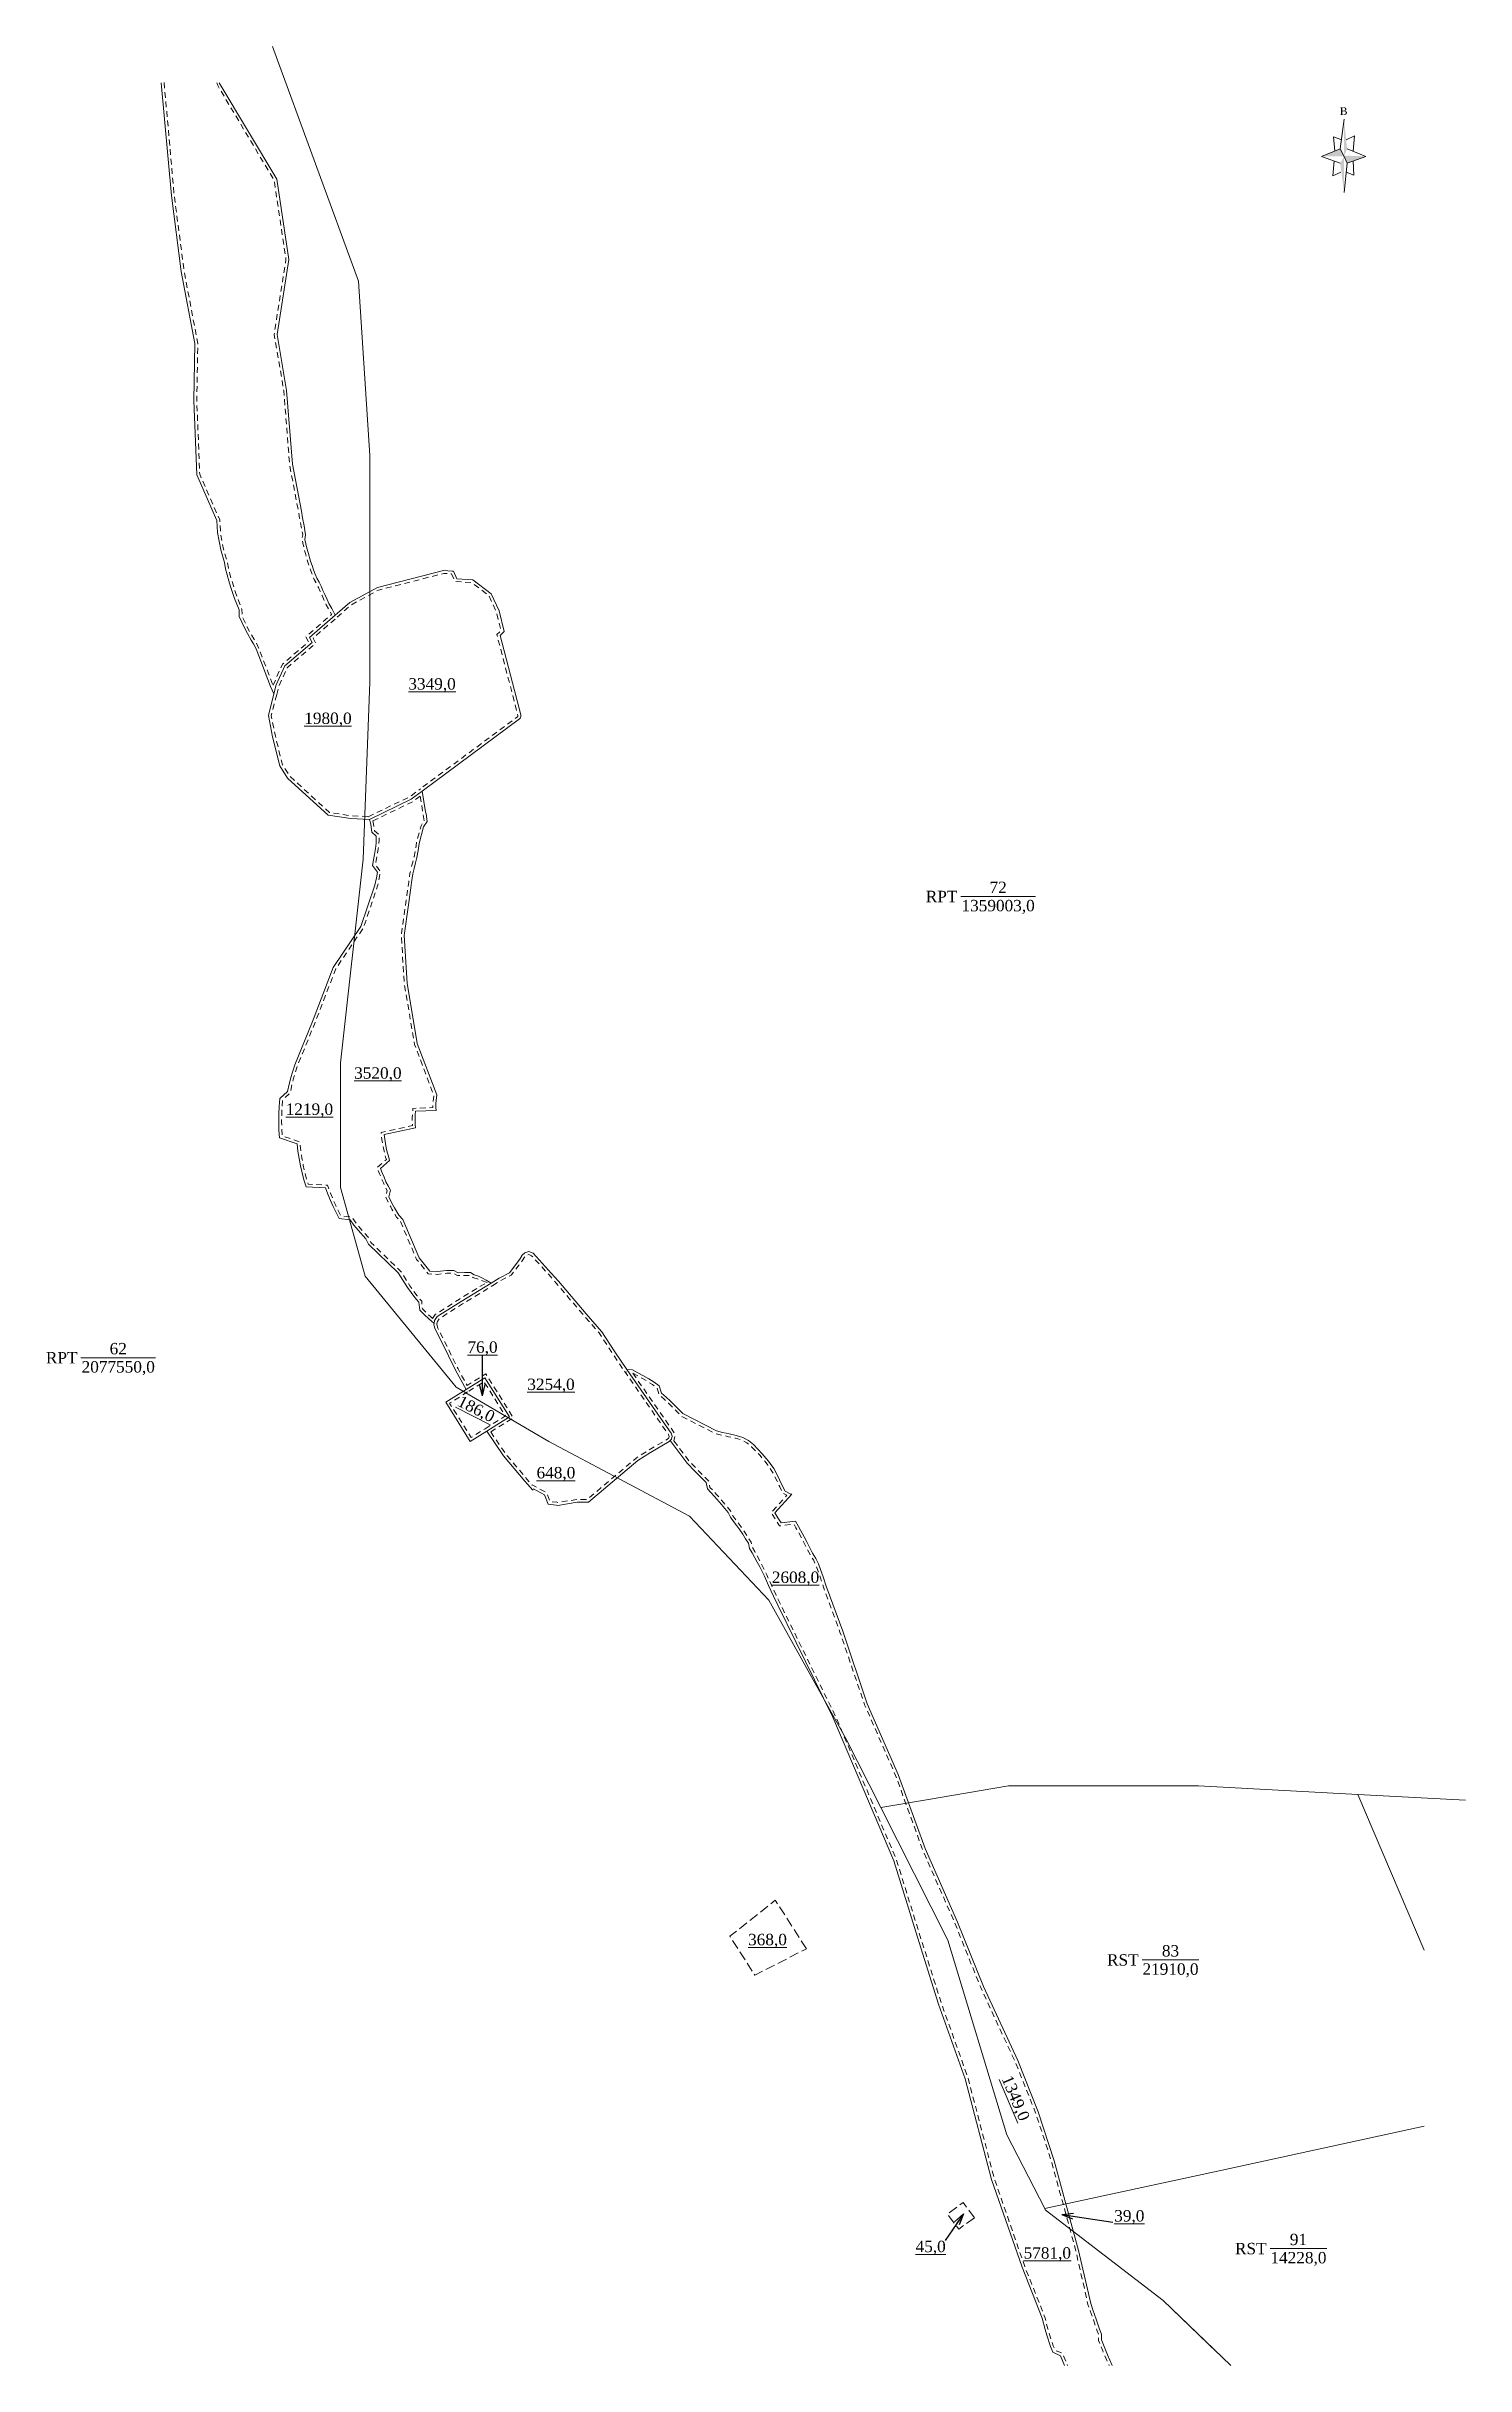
# Model space of a CAD drawing. Header units: metres. Extents: x 545413 to 545910, y 1843129 to 1843943.
import ezdxf
from ezdxf.enums import TextEntityAlignment as Align

# ---------------------------------------------------------------- set-up
doc = ezdxf.new("R2010")
doc.units = ezdxf.units.M
doc.header["$MEASUREMENT"] = 0
doc.linetypes.add('DGN Style 2', pattern=[3.355162, 2.013097, -1.342065])
doc.linetypes.add('DGN Style 3', pattern=[4.697227, 3.355162, -1.342065])
for name, color, linetype, lineweight in [('Level 10', 7, 'Continuous', 0), ('Level 13', 7, 'Continuous', 0), ('Level 2', 7, 'Continuous', 0), ('Level 22', 7, 'Continuous', 0), ('Level 30', 7, 'Continuous', 0), ('Level 4', 7, 'Continuous', 0), ('Level 5', 7, 'Continuous', 0), ('Level 6', 7, 'Continuous', 0)]:
    doc.layers.add(name, color=color, linetype=linetype, lineweight=lineweight)
doc.styles.add('Style-STANDARD', font='STANDARD.shx')
doc.styles.add('Style-Times New Roman', font='times.ttf')
doc.styles.add('Style-Vntime', font='Vntime.shx')
doc.dimstyles.get("Standard").update_dxf_attribs({"dimtxt": 0.18, "dimasz": 0.18, "dimexe": 0.18, "dimexo": 0.0625, "dimgap": 0.09, "dimtad": 0, "dimtih": 1, "dimtoh": 1, "dimdec": 4, "dimzin": 0, "dimdsep": 46, "dimtxsty": 'Standard', "dimcen": 0.09, "dimadec": 0, "dimazin": 0, "dimtfac": 1, "dimtdec": 4, "dimtofl": 0, "dimtmove": 0, "dimatfit": 3, "dimfxl": 1, "dimtolj": 1, "dimtzin": 0, "dimarcsym": 0})

# ---------------------------------------------------------------- blocks, each defined once
blk = doc.blocks.new('N_THUA')
at = {"layer": 'Level 13', "color": 1, "linetype": 'Continuous', "lineweight": 0}
blk.add_line((-3.509217, 0), (6.452783, 0), dxfattribs=at)
at = {"layer": 'Level 13', "color": 5, "linetype": 'Continuous', "lineweight": 0, "style": 'Style-Times New Roman'}
blk.add_text('83', height=2, dxfattribs=at).set_placement((1.471783, 1.6), align=Align.MIDDLE_CENTER)
at = {"layer": 'Level 2', "color": 3, "linetype": 'Continuous', "lineweight": 0, "style": 'Style-Times New Roman'}
blk.add_text('RST', height=2, dxfattribs=at).set_placement((-4.109217, 0), align=Align.MIDDLE_RIGHT)
at = {"layer": 'Level 4', "color": 1, "linetype": 'Continuous', "lineweight": 0, "style": 'Style-Times New Roman'}
blk.add_text('21910,0', height=2, dxfattribs=at).set_placement((1.471783, -1.6), align=Align.MIDDLE_CENTER)
blk = doc.blocks.new('N_THUA_1')
at = {"layer": 'Level 13', "color": 1, "linetype": 'Continuous', "lineweight": 0}
blk.add_line((-5.851035, 0), (7.218965, 0), dxfattribs=at)
at = {"layer": 'Level 13', "color": 5, "linetype": 'Continuous', "lineweight": 0, "style": 'Style-Times New Roman'}
blk.add_text('62', height=2, dxfattribs=at).set_placement((0.683965, 1.6), align=Align.MIDDLE_CENTER)
at = {"layer": 'Level 2', "color": 3, "linetype": 'Continuous', "lineweight": 0, "style": 'Style-Times New Roman'}
blk.add_text('RPT', height=2, dxfattribs=at).set_placement((-6.451035, 0), align=Align.MIDDLE_RIGHT)
at = {"layer": 'Level 4', "color": 1, "linetype": 'Continuous', "lineweight": 0, "style": 'Style-Times New Roman'}
blk.add_text('2077550,0', height=2, dxfattribs=at).set_placement((0.683965, -1.6), align=Align.MIDDLE_CENTER)
blk = doc.blocks.new('N_THUA_2')
at = {"layer": 'Level 13', "color": 1, "linetype": 'Continuous', "lineweight": 0}
blk.add_line((-5.851035, 0), (7.218965, 0), dxfattribs=at)
at = {"layer": 'Level 13', "color": 5, "linetype": 'Continuous', "lineweight": 0, "style": 'Style-Times New Roman'}
blk.add_text('72', height=2, dxfattribs=at).set_placement((0.683965, 1.6), align=Align.MIDDLE_CENTER)
at = {"layer": 'Level 2', "color": 3, "linetype": 'Continuous', "lineweight": 0, "style": 'Style-Times New Roman'}
blk.add_text('RPT', height=2, dxfattribs=at).set_placement((-6.451035, 0), align=Align.MIDDLE_RIGHT)
at = {"layer": 'Level 4', "color": 1, "linetype": 'Continuous', "lineweight": 0, "style": 'Style-Times New Roman'}
blk.add_text('1359003,0', height=2, dxfattribs=at).set_placement((0.683965, -1.6), align=Align.MIDDLE_CENTER)
blk = doc.blocks.new('N_THUA_3')
at = {"layer": 'Level 13', "color": 1, "linetype": 'Continuous', "lineweight": 0}
blk.add_line((-3.605457, 0), (6.356543, 0), dxfattribs=at)
at = {"layer": 'Level 13', "color": 5, "linetype": 'Continuous', "lineweight": 0, "style": 'Style-Times New Roman'}
blk.add_text('91', height=2, dxfattribs=at).set_placement((1.375543, 1.6), align=Align.MIDDLE_CENTER)
at = {"layer": 'Level 2', "color": 3, "linetype": 'Continuous', "lineweight": 0, "style": 'Style-Times New Roman'}
blk.add_text('RST', height=2, dxfattribs=at).set_placement((-4.205457, 0), align=Align.MIDDLE_RIGHT)
at = {"layer": 'Level 4', "color": 1, "linetype": 'Continuous', "lineweight": 0, "style": 'Style-Times New Roman'}
blk.add_text('14228,0', height=2, dxfattribs=at).set_placement((1.375543, -1.6), align=Align.MIDDLE_CENTER)
blk = doc.blocks.new('TerminatorOpen_0.5')
at = {"color": 0, "linetype": 'ByBlock', "lineweight": -2}
for q in [(-1, 0.25), (-1, 0), (-1, -0.25)]:
    blk.add_line((0, 0), q, dxfattribs=at)
blk = doc.blocks.new('*U11')
at = {"layer": 'Level 22', "linetype": 'Continuous', "lineweight": 0}
blk.add_hatch(color=250, dxfattribs=at).paths.add_polyline_path([(0.045, -0.218), (0.002, -0.128), (-0.295, -0.128), (-0.045, -0.028), (0.002, -0.128), (0.005, -0.128), (0.005, -0.118), (0.295, -0.128)])
at = {"layer": 'Level 22', "color": 250, "linetype": 'Continuous', "lineweight": 0}
for p, q in [((-0.045, -0.028), (0.005, 0.362)), ((-0.025, 0.092), (-0.135, 0.132)), ((-0.135, 0.132), (-0.115, -0.058)), ((0.035, 0.092), (0.145, 0.142)), ((0.145, 0.142), (0.125, -0.058)), ((-0.045, -0.028), (-0.295, -0.128)), ((-0.045, -0.218), (-0.295, -0.128)), ((-0.125, -0.188), (-0.145, -0.388)), ((0.005, -0.128), (-0.045, -0.028)), ((0.005, -0.128), (0.045, -0.218)), ((0.045, -0.218), (0.005, -0.608)), ((0.045, -0.028), (0.295, -0.128)), ((0.045, -0.218), (0.295, -0.128)), ((0.125, -0.188), (0.135, -0.378)), ((-0.145, -0.388), (-0.035, -0.338)), ((0.135, -0.378), (0.035, -0.338))]:
    blk.add_line(p, q, dxfattribs=at)
at = {"layer": 'Level 22', "color": 250, "linetype": 'Continuous', "lineweight": 0, "extrusion": (0, 0, -1)}
blk.add_solid([(-0.005, 0.362), (-0.045, -0.028), (-0.005, -0.128)], dxfattribs=at)
at = {"layer": 'Level 22', "color": 250, "linetype": 'Continuous', "lineweight": 0}
blk.add_solid([(0.005, -0.128), (0.005, -0.608), (-0.045, -0.218)], dxfattribs=at)
at = {"layer": 'Level 22', "color": 250, "linetype": 'Continuous', "lineweight": 0, "style": 'Style-Vntime'}
blk.add_text('B', height=0.102, dxfattribs=at).set_placement((0, 0.47), align=Align.MIDDLE_CENTER)

msp = doc.modelspace()

# ---------------------------------------------------------------- linework, layer by layer
at = {"layer": 'Level 10', "color": 7, "lineweight": 0}
msp.add_line((545872.72, 1843329.53), (545895.928879, 1843274.865882), dxfattribs=at)
at = {"layer": 'Level 10', "color": 7, "lineweight": 0, "flags": 128}
for points in [[(545492.327702, 1843942.557601), (545522.52, 1843860.24), (545526.48, 1843799.04), (545526.48, 1843719.56), (545524.1, 1843657.57), (545516.16, 1843586.03), (545516.16, 1843542.32), (545524.89, 1843511.32), (545556.67, 1843472.38), (545589.23, 1843453.3), (545638.48, 1843427.07), (545666.28, 1843397.66), (545693.29, 1843349.18), (545705.53, 1843324.95)], [(545705.53, 1843324.95), (545721.5535, 1843327.6468), (545750.27, 1843332.48), (545816.87, 1843332.48), (545872.72, 1843329.53)], [(545705.53, 1843324.95), (545729.03, 1843278.44), (545749.69, 1843210.09), (545762.98, 1843184.26)], [(545762.98, 1843184.26), (545779.2111, 1843187.7946), (545822.4737, 1843197.2158), (545895.928879, 1843213.212023)], [(545762.98, 1843184.26), (545763.19, 1843183.86), (545804.49, 1843152.07), (545823.478077, 1843133.804732)], [(545762.98, 1843184.26), (545763.19, 1843183.86), (545804.49, 1843152.07), (545828.263735, 1843129.201247)]]:
    msp.add_lwpolyline(points, dxfattribs=at)
at = {"layer": 'Level 10', "color": 7, "linetype": 'Continuous', "lineweight": 0, "flags": 128}
msp.add_lwpolyline([(545872.72, 1843329.53), (545910.497847, 1843327.541692)], dxfattribs=at)
at = {"layer": 'Level 30', "color": 5, "linetype": 'Continuous', "lineweight": 0, "flags": 128}
for points in [[(545453.376289, 1843929.808314), (545456.9053, 1843890.2112), (545460.385, 1843863.662), (545465.1594, 1843838.306), (545464.8247, 1843818.3492), (545465.8452, 1843792.3198), (545472.8762, 1843776.2448), (545473.1193, 1843772.0955), (545474.2169, 1843765.9679), (545475.4903, 1843761.5512), (545475.9103, 1843759.3527), (545476.4615, 1843757.2531), (545477.0545, 1843755.165), (545477.6892, 1843753.0891), (545478.3653, 1843751.0263), (545479.0825, 1843748.9775), (545479.8405, 1843746.9434), (545480.639, 1843744.9249), (545480.7106, 1843742.5923), (545481.596, 1843740.5921), (545482.5212, 1843738.61), (545483.5369, 1843736.6724), (545484.9229, 1843734.3149), (545485.7067, 1843733.0331), (545486.5754, 1843731.2295), (545491.6092, 1843718.1233), (545492.8598, 1843715.4579)], [(545473.71235, 1843929.808314), (545493.8891, 1843895.9492), (545498.089, 1843867.8177), (545493.9376, 1843841.4778), (545497.3082, 1843821.9294), (545499.3434, 1843796.0119), (545502.4671, 1843779.5062), (545502.8507, 1843777.2287), (545503.4208, 1843774.3715), (545503.6661, 1843772.8191), (545503.9424, 1843771.2719), (545503.721, 1843769.6197), (545504.0613, 1843768.0742), (545504.4324, 1843766.5359), (545504.8342, 1843765.0052), (545505.7292, 1843761.9696), (545506.222, 1843760.4658), (545506.7449, 1843758.9722), (545507.2975, 1843757.4894), (545507.8796, 1843756.0178), (545508.7231, 1843754.6582), (545509.3615, 1843753.2157), (545510.0287, 1843751.7864), (545510.6734, 1843750.3449), (545511.4572, 1843748.5265), (545512.0899, 1843747.1638), (545513.1097, 1843745.4412), (545514.3276, 1843743.1136)], [(545514.3276, 1843743.1136), (545519.4492, 1843747.5734), (545529.1355, 1843752.8395), (545552.3285, 1843758.7333), (545555.3383, 1843758.5228), (545555.7499, 1843758.494), (545556.9628, 1843755.8464), (545562.5921, 1843755.4679), (545568.9471, 1843750.6156), (545571.7841, 1843744.5475), (545573.5673, 1843737.4102), (545572.1116, 1843735.9465), (545579.3787, 1843708.0779), (545579.3787, 1843707.5538), (545579.243, 1843707.1057), (545578.9455, 1843706.7538), (545544.824, 1843681.4028)], [(545492.8598, 1843715.4579), (545493.6916, 1843718.6388), (545496.648, 1843725.2616), (545506.2199, 1843733.471), (545505.3156, 1843735.2661), (545514.3276, 1843743.1136)], [(545492.8598, 1843715.4579), (545490.8977, 1843707.9542), (545492.3927, 1843700.3741), (545494.9379, 1843690.1916), (545497.6631, 1843685.9699), (545511.8823, 1843672.9095), (545519.7615, 1843671.759), (545526.3361, 1843671.4667)], [(545526.3361, 1843671.4667), (545540.9482, 1843678.5232), (545544.824, 1843681.4028)], [(545544.824, 1843681.4028), (545546.0166, 1843674.0737), (545546.1652, 1843673.3999), (545546.5838, 1843670.7651), (545545.3357, 1843668.821), (545543.7821, 1843663.0031), (545543.4441, 1843660.5601), (545542.945, 1843658.1496), (545542.4614, 1843656.2077), (545541.9778, 1843654.2658), (545541.4941, 1843652.3239), (545541.0814, 1843649.3536), (545540.8206, 1843647.4772), (545539.9939, 1843641.5287), (545538.4937, 1843630.7336), (545539.5403, 1843614.0231), (545543.0967, 1843592.8355), (545549.897, 1843574.861), (545549.6775, 1843572.8631), (545549.5629, 1843571.8197), (545549.5653, 1843571.3531), (545549.5952, 1843570.3818), (545549.6584, 1843569.4187), (545542.5039, 1843569.1422), (545542.4139, 1843567.9687), (545542.3631, 1843566.7927), (545542.3508, 1843565.8901), (545542.3792, 1843564.4391), (545542.4461, 1843563.264), (545531.4971, 1843560.9062), (545531.6877, 1843559.3703), (545531.9294, 1843557.8417), (545532.2255, 1843556.3052), (545532.565, 1843554.8129), (545532.9581, 1843553.316), (545533.4009, 1843551.8331), (545530.214, 1843549.0637), (545530.8, 1843547.4917), (545531.4381, 1843545.9401), (545532.1276, 1843544.4107), (545532.8676, 1843542.905), (545533.6575, 1843541.4249), (545533.1155, 1843539.144), (545533.8625, 1843537.5656), (545534.6654, 1843536.0076), (545535.0877, 1843535.2367), (545536.5958, 1843532.6261), (545538.0071, 1843531.1775), (545543.7005, 1843517.6594), (545547.4571, 1843513.066), (545550.2007, 1843512.8952), (545553.378, 1843513.2734), (545555.9169, 1843513.3088), (545557.3923, 1843512.4825), (545559.6743, 1843512.5443), (545561.7534, 1843512.5418), (545563.0538, 1843511.7535), (545564.5399, 1843511.2275), (545565.2336, 1843510.9204), (545565.9006, 1843510.5864), (545567.1985, 1843509.8867), (545568.4647, 1843509.1559), (545569.0112, 1843508.8165)], [(545526.3361, 1843671.4667), (545526.484, 1843670.9727), (545526.5568, 1843670.6882), (545526.7847, 1843669.6544), (545527.1895, 1843666.9764), (545528.6929, 1843665.6066), (545528.701, 1843664.1478), (545528.653, 1843663.1787), (545528.4238, 1843661.2308), (545528.1378, 1843659.2039), (545527.7305, 1843657.2889), (545527.3838, 1843655.3179), (545529.0983, 1843652.9096), (545528.7516, 1843650.9386), (545528.2227, 1843648.4461), (545523.3525, 1843633.9464), (545513.6325, 1843619.5205), (545506.363, 1843600.6301), (545500.1697, 1843585.4127), (545499.5589, 1843583.4978), (545499.2399, 1843582.4978), (545498.8911, 1843581.2651), (545498.2239, 1843578.6631), (545497.6428, 1843576.0338), (545494.9236, 1843573.5878), (545494.7119, 1843570.8261), (545494.5924, 1843568.0588), (545494.5632, 1843565.9345), (545494.5651, 1843565.2891), (545494.6302, 1843562.52), (545494.7876, 1843559.7546), (545500.9463, 1843557.6297), (545501.2631, 1843555.0776), (545501.6648, 1843552.5374), (545502.1568, 1843549.984), (545502.7209, 1843547.5042), (545503.3742, 1843545.0168), (545504.11, 1843542.5525), (545510.9085, 1843542.231), (545511.733, 1843540.0194), (545512.6307, 1843537.8365), (545513.6007, 1843535.6847), (545514.6418, 1843533.5665), (545515.753, 1843531.4841), (545519.5555, 1843531.0126), (545520.9171, 1843529.2039), (545522.3345, 1843527.4471), (545525.0587, 1843524.3284), (545525.9829, 1843522.5296), (545536.4441, 1843512.4405), (545539.7113, 1843507.2968), (545540.9407, 1843505.5059), (545542.2316, 1843503.7539), (545543.6714, 1843502.1237), (545543.9369, 1843499.3435), (545545.5228, 1843497.7726), (545547.1602, 1843496.2555), (545548.8472, 1843494.7938), (545549.0008, 1843494.6695)], [(545569.0112, 1843508.8165), (545571.8482, 1843510.5354), (545575.3697, 1843512.4291), (545579.0769, 1843517.1932), (545579.8874, 1843518.5987), (545580.7494, 1843519.4819), (545582.1968, 1843519.9148), (545583.7596, 1843519.3059), (545590.0585, 1843512.3552), (545592.56, 1843509.4752), (545602.252, 1843498.1054), (545607.7021, 1843491.8846), (545607.7722, 1843491.7887), (545612.1379, 1843485.0415), (545614.5385, 1843481.4406), (545616.5304, 1843478.5591), (545616.5319, 1843478.559)], [(545549.0008, 1843494.6695), (545549.1901, 1843495.7722), (545550.1058, 1843497.0892), (545558.4269, 1843502.4037), (545569.0112, 1843508.8165)], [(545549.0008, 1843494.6695), (545548.9254, 1843494.2302), (545549.3274, 1843492.7301), (545551.5869, 1843488.3326), (545556.4909, 1843478.2734), (545560.1892, 1843471.5145)], [(545567.4391, 1843456.9395), (545575.3876, 1843461.9212), (545566.7845, 1843475.6479), (545560.1892, 1843471.5145)], [(545616.5319, 1843478.559), (545628.4345, 1843461.3525), (545632.0476, 1843456.2163), (545632.4124, 1843455.1306), (545632.1362, 1843454.0589), (545631.6961, 1843453.6138)], [(545616.5319, 1843478.559), (545618.4722, 1843478.4177), (545620.4262, 1843477.4245), (545622.3461, 1843476.3667), (545624.2296, 1843475.2456), (545626.0747, 1843474.0623), (545627.8794, 1843472.8182), (545628.7087, 1843470.2966), (545630.3103, 1843468.874), (545631.8606, 1843467.4014), (545632.6159, 1843466.6469), (545634.7166, 1843464.4976), (545636.1171, 1843463.0647), (545647.9131, 1843457.0283), (545650.1023, 1843456.4647), (545651.4006, 1843456.1969), (545652.4114, 1843455.9381), (545654.8706, 1843455.4069), (545657.2487, 1843454.7333), (545659.2073, 1843453.5921), (545660.927, 1843452.1964), (545662.4907, 1843450.6441), (545663.971, 1843449.013), (545665.4138, 1843447.3487), (545666.1627, 1843446.4483), (545666.7933, 1843445.6313), (545668.02, 1843443.7917), (545669.1053, 1843441.8492), (545670.0923, 1843439.8459), (545671.0163, 1843437.8132), (545672.0406, 1843435.8701), (545673.9839, 1843434.8093), (545674.3187, 1843434.8017), (545668.3843, 1843428.2211), (545669.5084, 1843426.5016), (545670.6049, 1843424.7644), (545675.5944, 1843425.3549), (545676.6718, 1843423.5204), (545678.7379, 1843419.8008), (545679.726, 1843417.9167), (545680.6838, 1843416.0171), (545681.6112, 1843414.1024), (545682.801, 1843412.3065), (545683.6687, 1843410.3583), (545684.4524, 1843408.3746), (545685.3203, 1843405.8527), (545686.4162, 1843402.5227), (545692.1899, 1843386.7476), (545700.8234, 1843361.3408), (545711.6793, 1843336.5099), (545721.1184, 1843310.5282), (545732.4302, 1843284.7335), (545741.5042, 1843262.163), (545753.5674, 1843236.1552), (545760.7325, 1843218.2251), (545766.3564, 1843201.0324), (545774.8842, 1843169.6156), (545779.1117, 1843150.9651), (545779.8614, 1843148.8045), (545781.0436, 1843145.5316), (545782.2532, 1843141.9913), (545782.8933, 1843140.2336), (545782.8476, 1843138.2101), (545784.2517, 1843134.7205), (545784.9886, 1843132.9901), (545786.692291, 1843129.201247)], [(545560.1892, 1843471.5145), (545553.0576, 1843467.0448), (545561.6608, 1843453.318), (545567.4391, 1843456.9395)], [(545567.4391, 1843456.9395), (545573.3076, 1843448.2418), (545580.8269, 1843439.3622), (545583.5563, 1843436.2555), (545583.7939, 1843436.7078), (545587.6327, 1843434.5699), (545588.9218, 1843431.2728), (545591.8236, 1843430.9937), (545592.3403, 1843430.8573), (545599.166, 1843431.9833), (545603.0662, 1843432.003), (545620.4126, 1843446.6768), (545624.8235, 1843449.4522), (545631.4078, 1843453.3223), (545631.6961, 1843453.6138)], [(545631.6961, 1843453.6138), (545637.6526, 1843445.7212), (545640.4166, 1843442.9007), (545641.7005, 1843441.5439), (545644.335, 1843438.9083), (545644.7581, 1843436.7353), (545646.0215, 1843435.3927), (545647.2633, 1843434.0301), (545649.6806, 1843431.2461), (545650.8556, 1843429.8255), (545652.0077, 1843428.3862), (545652.8738, 1843426.7285), (545653.9761, 1843425.2573), (545655.0547, 1843423.7687), (545656.1093, 1843422.263), (545657.1397, 1843420.7407), (545658.1457, 1843419.202), (545659.1268, 1843417.6475), (545659.5649, 1843415.7676), (545660.491, 1843414.1908), (545662.2668, 1843410.9937), (545663.1162, 1843409.3743), (545663.9395, 1843407.7415), (545664.7365, 1843406.0957), (545666.2053, 1843402.7469), (545666.9749, 1843401.0875), (545667.9664, 1843399.0213), (545669.4345, 1843395.8378), (545688.7642, 1843356.5937), (545710.1188, 1843306.1982), (545718.4338, 1843279.4022), (545725.8026, 1843255.982), (545735.1543, 1843229.7849), (545744.3882, 1843194.4497), (545755.0451, 1843163.671), (545762.1078, 1843145.87), (545763.1294, 1843141.8993), (545763.6997, 1843139.8629), (545765.0666, 1843135.8621), (545765.7899, 1843133.8758), (545768.5466, 1843132.6759), (545769.944759, 1843129.201247)]]:
    msp.add_lwpolyline(points, dxfattribs=at)
at = {"layer": 'Level 30', "color": 5, "linetype": 'DGN Style 3', "lineweight": 13, "flags": 128}
for points in [[(545679.4796, 1843275.3851), (545668.5651, 1843292.3826), (545652.6483, 1843279.7853), (545661.4014, 1843266.1536), (545679.4796, 1843275.3851)], [(545738.3305, 1843181.0612), (545732.8379, 1843177.0523), (545728.9469, 1843182.3834), (545734.4396, 1843186.3922), (545738.3305, 1843181.0612)]]:
    msp.add_lwpolyline(points, dxfattribs=at)
at = {"layer": 'Level 6', "color": 2, "linetype": 'DGN Style 2', "lineweight": 0, "flags": 128}
for points in [[(545454.372341, 1843929.897085), (545457.899513, 1843890.32061), (545461.372894, 1843863.819621), (545466.160966, 1843838.391009), (545465.825029, 1843818.360412), (545466.837038, 1843792.547591), (545473.864032, 1843776.481748), (545474.114112, 1843772.213317), (545475.192104, 1843766.195182), (545476.463905, 1843761.78403), (545476.886157, 1843759.573739), (545477.426189, 1843757.516681), (545478.013727, 1843755.447815), (545478.642576, 1843753.391051), (545479.312446, 1843751.34726), (545480.023041, 1843749.317328), (545480.774061, 1843747.301957), (545481.633168, 1843745.130253), (545481.704132, 1843742.818344), (545482.506372, 1843741.006011), (545483.417592, 1843739.053861), (545484.411289, 1843737.158235), (545485.780563, 1843734.829186), (545486.585936, 1843733.512105), (545487.494178, 1843731.626409), (545492.535179, 1843718.501459)], [(545472.898167, 1843929.808314), (545473.160019, 1843928.78171), (545492.929164, 1843895.606607), (545497.077303, 1843867.821809), (545492.924104, 1843841.470492), (545496.314888, 1843821.805034), (545498.350727, 1843795.879392), (545501.482665, 1843779.330162), (545501.867088, 1843777.047777), (545502.436195, 1843774.195553), (545502.679916, 1843772.653145), (545502.930511, 1843771.249884), (545502.70638, 1843769.577305), (545503.086843, 1843767.849403), (545503.46263, 1843766.291673), (545503.870777, 1843764.736793), (545504.774258, 1843761.672429), (545505.274851, 1843760.144849), (545505.804369, 1843758.632346), (545506.363938, 1843757.130846), (545506.982643, 1843755.566705), (545507.836749, 1843754.190009), (545508.451116, 1843752.801814), (545509.119142, 1843751.370745), (545509.757766, 1843749.94283), (545510.544361, 1843748.117945), (545511.203936, 1843746.697362), (545512.235825, 1843744.954342), (545513.075609, 1843743.349382)], [(545514.984301, 1843742.359449), (545520.023192, 1843746.747228), (545529.50314, 1843751.901141), (545552.419039, 1843757.724525), (545555.087984, 1843757.537853), (545556.301642, 1843754.888597), (545562.224569, 1843754.490354), (545568.145163, 1843749.96974), (545570.837324, 1843744.211438), (545572.460344, 1843737.715265), (545570.999864, 1843736.246759), (545578.3787, 1843707.949663), (545578.3787, 1843707.701896), (545578.345849, 1843707.593418), (545578.256405, 1843707.487619), (545544.227621, 1843682.205503)], [(545492.535187, 1843718.501475), (545495.826437, 1843725.874394), (545504.974569, 1843733.720346), (545504.072988, 1843735.510049), (545513.075609, 1843743.349382)], [(545493.827269, 1843715.204909), (545494.638266, 1843718.306258), (545497.469563, 1843724.648806), (545507.465231, 1843733.221654), (545506.558212, 1843735.022151), (545514.984302, 1843742.35945)], [(545493.827272, 1843715.204921), (545491.923137, 1843707.922899), (545493.368941, 1843700.592236), (545495.867887, 1843690.594785), (545498.433835, 1843686.619788), (545512.331766, 1843673.854474), (545519.856189, 1843672.755778), (545526.380515, 1843672.465713)], [(545525.901232, 1843672.367194), (545540.427938, 1843679.382456), (545544.227618, 1843682.205501)], [(545527.527196, 1843670.931405), (545541.468462, 1843677.663944), (545544.100976, 1843679.619821)], [(545544.100976, 1843679.619821), (545545.034061, 1843673.885567), (545545.182256, 1843673.2136), (545545.536384, 1843670.984612), (545544.409838, 1843669.229851), (545542.800007, 1843663.201378), (545542.458107, 1843660.73019), (545541.969816, 1843658.371891), (545541.007437, 1843654.507454)], [(545527.527196, 1843670.931405), (545527.768462, 1843669.836974), (545528.125243, 1843667.476648), (545529.69045, 1843666.050534), (545529.701137, 1843664.125825), (545529.650102, 1843663.09544), (545529.415602, 1843661.102494), (545529.123142, 1843659.029814), (545528.712309, 1843657.098202), (545528.44119, 1843655.556884), (545530.15569, 1843653.148584), (545529.73345, 1843650.748134), (545529.188976, 1843648.182241), (545524.257391, 1843633.499785), (545514.525102, 1843619.055647), (545507.292839, 1843600.26201), (545501.110587, 1843585.071755), (545500.197625, 1843582.20964), (545499.85669, 1843581.004736), (545499.196722, 1843578.430943), (545498.550023, 1843575.504826), (545495.89007, 1843573.112121), (545495.710249, 1843570.766296), (545495.592103, 1843568.03035), (545495.56322, 1843565.929099), (545495.565065, 1843565.302325), (545495.629532, 1843562.560175), (545495.747866, 1843560.481133), (545501.861874, 1843558.371652), (545502.25343, 1843555.217331), (545502.649909, 1843552.710149), (545503.135585, 1843550.189565), (545503.69231, 1843547.742185), (545504.337165, 1843545.28694), (545504.865373, 1843543.517896), (545511.614964, 1843543.198709), (545512.664184, 1843540.38433), (545513.549206, 1843538.232258), (545514.505506, 1843536.110849), (545515.531901, 1843534.022569), (545516.390977, 1843532.412651), (545520.099384, 1843531.952818), (545521.705923, 1843529.81875), (545523.100499, 1843528.090239), (545525.892283, 1843524.894168), (545526.796533, 1843523.134197), (545537.22421, 1843513.077428), (545540.545841, 1843507.848035), (545541.75568, 1843506.085631), (545543.010416, 1843504.382712), (545544.635987, 1843502.542175), (545544.897942, 1843499.799089), (545546.214685, 1843498.4948), (545547.827627, 1843497.000362), (545548.450705, 1843496.460496)], [(545567.550915, 1843509.10097), (545562.623277, 1843510.845091), (545561.473413, 1843511.542136), (545559.687237, 1843511.544284), (545557.144005, 1843511.475409), (545555.662452, 1843512.305155), (545553.44425, 1843512.274227), (545550.228962, 1843511.891505), (545546.959331, 1843512.095052), (545542.834967, 1843517.138137), (545537.158891, 1843530.615102), (545535.792375, 1843532.017735), (545534.216123, 1843534.74631), (545533.782291, 1843535.538262), (545532.965848, 1843537.122541), (545532.061418, 1843539.033588), (545532.597105, 1843541.287923), (545531.977503, 1843542.448922), (545531.222796, 1843543.984547), (545530.519603, 1843545.54432), (545529.868812, 1843547.126779), (545529.034882, 1843549.363874), (545532.258189, 1843552.164912), (545531.995133, 1843553.045866), (545531.593589, 1843554.57492), (545531.24672, 1843556.099612), (545530.944292, 1843557.668948), (545530.697366, 1843559.230596), (545530.39202, 1843561.691151), (545541.399081, 1843564.061455), (545541.379756, 1843564.400883), (545541.350667, 1843565.887128), (545541.363394, 1843566.821098), (545541.415552, 1843568.02853), (545541.574961, 1843570.107046), (545548.594833, 1843570.378343), (545548.565379, 1843571.335141), (545548.562618, 1843571.871898), (545548.876772, 1843574.731626), (545542.12672, 1843592.573311), (545538.545501, 1843613.90877), (545537.489364, 1843630.771552), (545540.090915, 1843649.49122), (545540.51092, 1843652.514095), (545541.007449, 1843654.507501)], [(545569.529393, 1843507.961236), (545572.344432, 1843509.66683), (545576.029255, 1843511.648358), (545579.90861, 1843516.633694), (545580.690869, 1843517.99022), (545581.284118, 1843518.598059), (545582.154035, 1843518.858241), (545583.176905, 1843518.459709), (545589.310431, 1843511.691495), (545591.801984, 1843508.822948), (545601.495371, 1843497.45152), (545606.920841, 1843491.258833), (545606.948087, 1843491.22156), (545611.302047, 1843484.492504), (545613.711121, 1843480.878893), (545615.982275, 1843477.593422), (545616.465381, 1843477.561215)], [(545548.450705, 1843496.460496), (545549.398951, 1843497.824305), (545557.898601, 1843503.252841), (545567.550915, 1843509.10097)], [(545549.986383, 1843494.500305), (545550.138065, 1843495.383879), (545550.812649, 1843496.354095), (545558.955199, 1843501.554559), (545569.529388, 1843507.961233)], [(545549.986388, 1843494.500337), (545549.94809, 1843494.2772), (545550.265671, 1843493.092116), (545552.481164, 1843488.780264), (545557.379458, 1843478.732768), (545560.557172, 1843472.925275)], [(545568.846544, 1843456.641437), (545576.765992, 1843461.604929), (545567.100783, 1843477.02628), (545560.557172, 1843472.925275)], [(545566.908037, 1843457.786832), (545574.009208, 1843462.237471), (545566.468217, 1843474.26952), (545560.720246, 1843470.667157)], [(545615.709493, 1843477.9901), (545627.614333, 1843460.780362), (545631.146008, 1843455.759912), (545631.370059, 1843455.093101), (545631.235238, 1843454.569972), (545630.985011, 1843454.316902)], [(545618.642674, 1843477.265425), (545629.254667, 1843461.924638), (545632.949192, 1843456.672688), (545633.454741, 1843455.168099), (545633.027374, 1843453.509848)], [(545618.642674, 1843477.265425), (545621.848941, 1843475.498881), (545623.703796, 1843474.394831), (545625.52084, 1843473.229524), (545627.034637, 1843472.185962), (545627.843, 1843469.728025), (545629.633713, 1843468.137447), (545631.162772, 1843466.685025), (545631.904936, 1843465.943647), (545635.516133, 1843462.248905), (545647.556328, 1843456.087542), (545649.8765, 1843455.490224), (545651.175449, 1843455.22229), (545652.181733, 1843454.964646), (545654.628525, 1843454.436126), (545656.854513, 1843453.805612), (545658.637114, 1843452.76696), (545660.257988, 1843451.451467), (545661.767698, 1843449.952763), (545663.22285, 1843448.349373), (545664.65151, 1843446.701384), (545665.382218, 1843445.822855), (545665.980522, 1843445.047698), (545667.166196, 1843443.269623), (545668.219698, 1843441.384036), (545669.188384, 1843439.417907), (545670.118045, 1843437.372752), (545671.296666, 1843435.136906), (545672.621998, 1843434.41344), (545667.12576, 1843428.318714), (545668.667022, 1843425.961095), (545670.095971, 1843423.69719), (545675.063025, 1843424.285034), (545675.803436, 1843423.024328), (545677.857877, 1843419.325718), (545678.836683, 1843417.459338), (545679.78729, 1843415.574004), (545680.740477, 1843413.606066), (545681.921377, 1843411.823599), (545682.746508, 1843409.970978), (545683.514119, 1843408.028002), (545684.372529, 1843405.533676), (545685.471463, 1843402.194457), (545691.246819, 1843386.414832), (545699.890188, 1843360.978991), (545710.75028, 1843336.138501), (545720.189572, 1843310.156273), (545731.50816, 1843284.346094), (545740.586082, 1843261.765839), (545752.648844, 1843235.758984), (545759.792015, 1843217.88376), (545765.398014, 1843200.745783), (545773.9136, 1843169.373981), (545778.148731, 1843150.689814), (545778.918729, 1843148.470717), (545780.100121, 1843145.200054), (545781.310144, 1843141.658516), (545781.889308, 1843140.068144), (545781.843218, 1843138.027351), (545783.327725, 1843134.337917), (545784.072466, 1843132.589103), (545785.595846, 1843129.201247)], [(545560.720262, 1843470.667167), (545554.435994, 1843466.728529), (545561.977073, 1843454.696393), (545566.90804, 1843457.786834)], [(545568.846544, 1843456.641437), (545574.106021, 1843448.846369), (545581.584159, 1843440.015378), (545583.347487, 1843438.008295), (545583.385179, 1843438.080046), (545588.433195, 1843435.268711), (545589.629338, 1843432.209363), (545592.000249, 1843431.981324), (545592.388654, 1843431.878792), (545599.081563, 1843432.982886), (545602.697782, 1843433.001152), (545619.820481, 1843447.485717), (545624.303737, 1843450.306644), (545630.788568, 1843454.118279), (545630.985101, 1843454.316993)], [(545633.027374, 1843453.509848), (545638.411955, 1843446.375063), (545641.136942, 1843443.594374), (545642.417437, 1843442.241173), (545645.258191, 1843439.399233), (545645.684429, 1843437.210115), (545646.755232, 1843436.072186), (545648.010505, 1843434.694802), (545650.443538, 1843431.892683), (545651.631283, 1843430.456673), (545652.849062, 1843428.935322), (545653.72263, 1843427.263329), (545654.781182, 1843425.850517), (545655.869178, 1843424.34895), (545656.932955, 1843422.830147), (545657.972312, 1843421.294614), (545658.987077, 1843419.742508), (545660.06244, 1843418.038654), (545660.504258, 1843416.142796), (545661.359363, 1843414.686874), (545663.146813, 1843411.4688), (545664.005501, 1843409.831693), (545664.836025, 1843408.184567), (545665.644725, 1843406.514606), (545667.116884, 1843403.158147), (545667.879316, 1843401.514203), (545668.871283, 1843399.447029), (545670.337235, 1843396.268187), (545689.673851, 1843357.010045), (545711.059056, 1843306.54232), (545719.38829, 1843279.700449), (545726.750788, 1843256.300278), (545736.110771, 1843230.079976), (545745.34588, 1843194.740147), (545755.982798, 1843164.01916), (545763.060556, 1843146.180208), (545764.095214, 1843142.158753), (545764.655076, 1843140.159626), (545766.009661, 1843136.194869), (545766.582643, 1843134.621368), (545769.321366, 1843133.429293), (545771.022682, 1843129.201247)]]:
    msp.add_lwpolyline(points, dxfattribs=at)

# ---------------------------------------------------------------- block references
at = {"layer": 'Level 2', "color": 3, "linetype": 'Continuous', "lineweight": 0, "xscale": 2, "yscale": 2, "zscale": 2}
for name, p in [('N_THUA_2', (545745.297841, 1843644.431079)), ('N_THUA_1', (545436.928485, 1843482.666666)), ('N_THUA', (545804.138915, 1843271.477567)), ('N_THUA_3', (545849.171103, 1843170.253439))]:
    msp.add_blockref(name, p, dxfattribs=at)
at = {"layer": 'Level 22', "color": 250, "linetype": 'Continuous', "lineweight": 0, "xscale": 26.503422, "yscale": 26.503422, "zscale": 26.503422}
msp.add_blockref('*U11', (545867.761244, 1843907.387619), dxfattribs=at)

# ---------------------------------------------------------------- texts
at = {"layer": 'Level 5', "color": 5, "linetype": 'Continuous', "lineweight": 0, "style": 'Style-Times New Roman'}
for s, p in [('%%u3349,0%%U', (545548.271737, 1843718.986139)), ('%%u1980,0%%U', (545511.794578, 1843706.917397)), ('%%u3520,0%%U', (545529.284986, 1843582.519609)), ('%%u1219,0%%U', (545505.282641, 1843569.842579)), ('%%u76,0%%U', (545565.962549, 1843486.38212)), ('%%u3254,0%%U', (545589.962785, 1843473.345142)), ('%%u648,0%%U', (545591.688846, 1843442.348756)), ('%%u2608,0%%U', (545675.663697, 1843405.68113)), ('%%u368,0%%U', (545665.834917, 1843278.626541)), ('%%u39,0%%U', (545792.64501, 1843181.738723)), ('%%u45,0%%U', (545723.012203, 1843170.991412)), ('%%u5781,0%%U', (545763.904322, 1843168.716593))]:
    msp.add_text(s, height=4, dxfattribs=at).set_placement(p, align=Align.MIDDLE_CENTER)
for s, rotation, p in [('%%u186,0%%U', 333.171081, (545563.787611, 1843464.736033)), ('%%u1349,0%%U', 292.883878, (545752.883532, 1843223.028258))]:
    msp.add_text(s, height=4, rotation=rotation, dxfattribs=at).set_placement(p, align=Align.MIDDLE_CENTER)

# ---------------------------------------------------------------- leaders
at = {"layer": 'Level 5', "color": 5, "linetype": 'Continuous', "lineweight": 0}
for points in [[(545565.920803, 1843469.316108), (545565.920803, 1843483.438186)], [(545734.483587, 1843182.406006), (545728.100001, 1843173.125784)], [(545768.98375, 1843182.224077), (545786.915387, 1843179.534157)]]:
    msp.add_leader(points, dimstyle='Standard', override={"dimtxt": 4, "dimasz": 4, "dimgap": 2, "dimtad": 1, "dimtxsty": 'Style-STANDARD', "dimldrblk": 'TerminatorOpen_0.5'}, dxfattribs=at)

doc.saveas('drawing.dxf')
